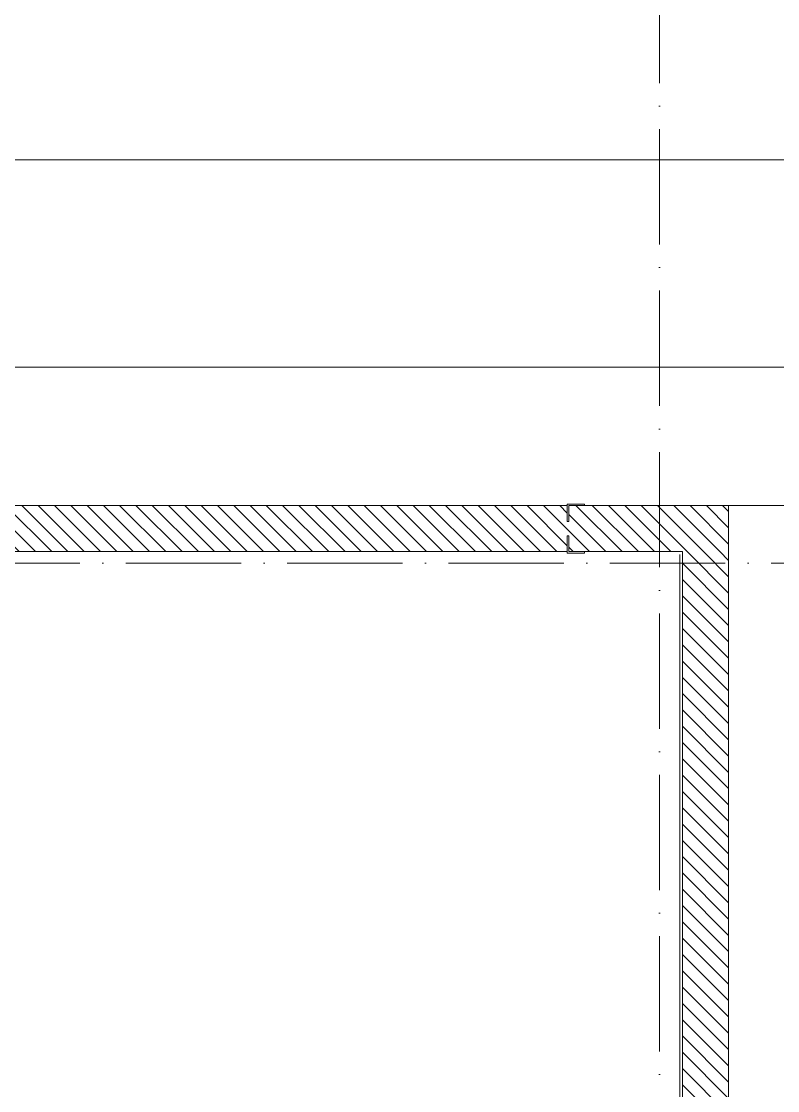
# Model space of a CAD drawing. Header units: millimetres. Extents: x -213536 to 1564669, y -45299 to 942238.
# Drawn here: x -190986 to -187705, y 121695 to 126333 of the extents above; entities that cross this region are included whole.
import ezdxf

# ---------------------------------------------------------------- set-up
doc = ezdxf.new("R2010")
doc.units = ezdxf.units.MM
doc.linetypes.add('50_200_ШТРИХ_1Т_ш5_п1_п1_', pattern=[700, 500, -100, 0, -100])
for name, color, linetype, lineweight in [('0-1', 7, 'Continuous', 5), ('0-2', 7, 'Continuous', 9), ('Контуры', 7, 'Continuous', 9), ('Линии подступенков', 7, 'Continuous', 9), ('Линии свеса', 7, 'Continuous', 9), ('Обобщенные модели', 7, 'Continuous', 9), ('Оси-2', 7, '50_200_ШТРИХ_1Т_ш5_п1_п1_', 9), ('Стены-1', 7, 'Continuous', 13), ('Штриховка разреза-1', 7, 'Continuous', 9)]:
    doc.layers.add(name, color=color, linetype=linetype, lineweight=lineweight)
doc.layers.get('0-2').off()
pattern_1 = [(135, (0, 0), (-35.35534, -35.35534), [])]

# ---------------------------------------------------------------- blocks, each defined once
blk = doc.blocks.new('Фахверк_СКБ_Уголок - 200_3380-28509457-АИ2_02_План отделки стен 2-го этажа _Часть 2_')
at = {"layer": 'Обобщенные модели'}
for p, q in [((200, 156), (125, 156)), ((125, 156), (125, 81)), ((131, 81), (131, 150)), ((131, 150), (200, 150)), ((200, 150), (200, 156)), ((125, 81), (131, 81)), ((131, 19), (125, 19)), ((125, 19), (125, -56)), ((131, -50), (131, 19)), ((125, -56), (200, -56)), ((200, -50), (131, -50)), ((200, -56), (200, -50))]:
    blk.add_line(p, q, dxfattribs=at)
blk = doc.blocks.new('0125-Р-ОО-Ш2-АР-о_23_10_2024_rvt-1-АИ2_02_План отделки стен 2-го этажа _Часть 2_')
at = {"layer": 'Штриховка разреза-1'}
h = blk.add_hatch(dxfattribs=at)
h.set_pattern_fill('FP_2', color=256, style=0, pattern_type=2)
h.set_pattern_definition(pattern_1)
h.paths.add_polyline_path([(22000, 16050), (22000, 16119), (22006, 16119), (22006, 16050), (22700, 16050), (22700, 16250), (22006, 16250), (22006, 16181), (22000, 16181), (22000, 16250), (19000, 16250), (19000, 16181), (18994, 16181), (18994, 16250), (16800, 16250), (16800, 16050), (18994, 16050), (18994, 16119), (19000, 16119), (19000, 16050), (20187, 16050)], flags=0)
h = blk.add_hatch(dxfattribs=at)
h.set_pattern_fill('FP_2', color=256, style=0, pattern_type=2)
h.set_pattern_definition(pattern_1)
h.paths.add_polyline_path([(22700, 11600), (22700, 16050), (22500, 16050), (22500, 11600)], flags=0)
at = {"layer": 'Контуры'}
blk.add_line((23700, 16250), (22700, 16250), dxfattribs=at)
at = {"layer": 'Линии подступенков'}
for p, q in [((23700, 17750), (16100, 17750)), ((23700, 16850), (16100, 16850))]:
    blk.add_line(p, q, dxfattribs=at)
at = {"layer": 'Линии свеса'}
for p, q in [((23700, 17750), (16100, 17750)), ((23700, 16850), (16100, 16850))]:
    blk.add_line(p, q, dxfattribs=at)
at = {"layer": 'Стены-1'}
for p, q in [((22000, 16250), (19000, 16250)), ((22700, 16250), (22075, 16250)), ((22700, 16050), (22700, 16250)), ((19000, 16050), (22000, 16050)), ((22075, 16050), (22500, 16050)), ((22500, 16050), (22500, 11600)), ((22700, 11600), (22700, 16050))]:
    blk.add_line(p, q, dxfattribs=at)
at = {"layer": '0-2'}
blk.add_blockref('Фахверк_СКБ_Уголок - 200_3380-28509457-АИ2_02_План отделки стен 2-го этажа _Часть 2_', (21875, 16100), dxfattribs=at)
blk = doc.blocks.new('Оси1')
at = {"layer": 'Оси-2'}
for p, q in [((228645.6, 210594.5), (228645.6, 264395.4)), ((203926.8, 228815.2), (234645.6, 228815.2))]:
    blk.add_line(p, q, dxfattribs=at)

msp = doc.modelspace()

# ---------------------------------------------------------------- linework, layer by layer
at = {"layer": 'Стены-1'}
for p, q in [((-188129, 124020.8), (-188129, 119944.8)), ((-188117, 119932.8), (-188117, 124020.8))]:
    msp.add_line(p, q, dxfattribs=at)

# ---------------------------------------------------------------- block references
at = {"color": 2, "lineweight": 30}
msp.add_blockref('Оси1', (-416862.6, -104832.4), dxfattribs=at)
at = {"layer": '0-1'}
msp.add_blockref('0125-Р-ОО-Ш2-АР-о_23_10_2024_rvt-1-АИ2_02_План отделки стен 2-го этажа _Часть 2_', (-210617, 107982.8), dxfattribs=at)

doc.saveas('drawing.dxf')
